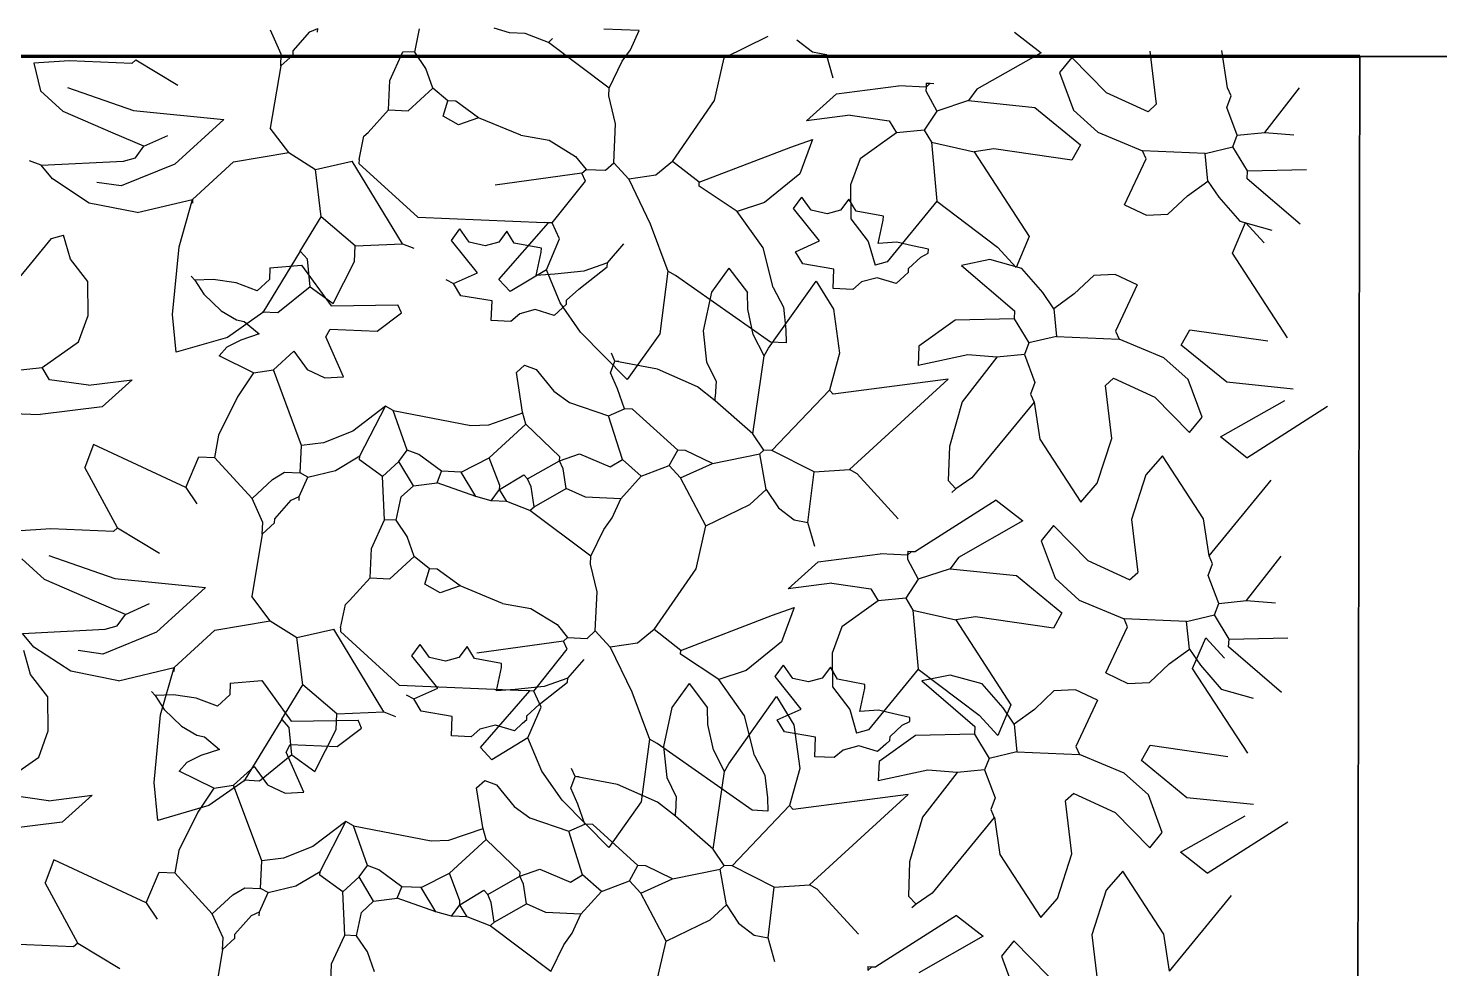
# Model space of a CAD drawing. Header units: inches. Extents: x 2013 to 15569, y -2551 to 2524.
# Drawn here: x 8152.1 to 8267, y -1730 to -1653.4 of the extents above; entities that cross this region are included whole.
import ezdxf

# ---------------------------------------------------------------- set-up
doc = ezdxf.new("R2010")
doc.units = ezdxf.units.IN
doc.header["$MEASUREMENT"] = 0
doc.layers.add('A-FLOR-FTPT', color=6, linetype='Continuous', lineweight=70)
doc.layers.add('A-WALL-FULL', color=7, linetype='Continuous', lineweight=35)
doc.layers.add('VERDE_siepe', color=96, linetype='Continuous')

msp = doc.modelspace()

# ---------------------------------------------------------------- linework, layer by layer
at = {"layer": 'A-FLOR-FTPT'}
msp.add_line((8260.441, -1655.705), (7964.951, -1655.705), dxfattribs=at)
at = {"layer": 'A-WALL-FULL'}
for p in [(8259.951, -1880.705), (8864.951, -1655.705)]:
    msp.add_line(p, (8260.441, -1655.705), dxfattribs=at)
at = {"layer": 'VERDE_siepe'}
for p, q in [((8172.65, -1655.534), (8171.778, -1653.581)), ((8173.62, -1655.256), (8174.963, -1653.719)), ((8174.963, -1653.719), (8175.615, -1653.428)), ((8175.601, -1653.747), (8175.615, -1653.428)), ((8183.51, -1655.369), (8183.912, -1653.471)), ((8191.24, -1653.79), (8189.98, -1653.416)), ((8192.514, -1653.846), (8191.24, -1653.79)), ((8194.398, -1654.567), (8192.514, -1653.846)), ((8194.398, -1654.567), (8194.731, -1654.261)), ((8201.782, -1653.611), (8198.914, -1653.486)), ((8201.075, -1655.177), (8201.782, -1653.611)), ((8208.708, -1655.828), (8212.296, -1654.07)), ((8214.615, -1654.354), (8215.892, -1655.331)), ((8232.348, -1653.73), (8234.51, -1655.42)), ((8172.608, -1656.49), (8172.65, -1655.534)), ((8172.608, -1656.49), (8173.606, -1655.575)), ((8173.606, -1655.575), (8173.62, -1655.256)), ((8181.489, -1657.67), (8182.554, -1655.327)), ((8183.51, -1655.369), (8182.554, -1655.327)), ((8184.411, -1656.684), (8183.51, -1655.369)), ((8199.344, -1658.293), (8194.398, -1654.567)), ((8200.397, -1656.105), (8201.075, -1655.177)), ((8215.892, -1655.331), (8217.019, -1655.553)), ((8217.574, -1657.492), (8217.019, -1655.553)), ((8234.51, -1655.42), (8229.273, -1658.384)), ((8243.355, -1655.292), (8243.872, -1659.606)), ((8249.677, -1658.262), (8249.22, -1655.241)), ((8155.39, -1656.058), (8152.509, -1656.251)), ((8152.509, -1656.251), (8153.048, -1658.51)), ((8160.487, -1656.28), (8155.39, -1656.058)), ((8160.819, -1655.976), (8160.487, -1656.28)), ((8160.819, -1655.976), (8164.241, -1658.04)), ((8172.608, -1656.49), (8171.749, -1661.559)), ((8184.979, -1658.305), (8184.411, -1656.684)), ((8199.344, -1658.293), (8200.397, -1656.105)), ((8207.918, -1659.306), (8208.708, -1655.828)), ((8237.015, -1655.795), (8236.004, -1657.028)), ((8239.836, -1658.671), (8237.015, -1655.795)), ((8181.39, -1660.064), (8181.489, -1657.67)), ((8225.145, -1657.885), (8225.131, -1658.204)), ((8225.463, -1657.899), (8225.131, -1658.204)), ((8225.145, -1657.885), (8225.463, -1657.899)), ((8225.463, -1657.899), (8225.782, -1657.912)), ((8236.004, -1657.028), (8237.136, -1660.089)), ((8154.89, -1660.185), (8153.048, -1658.51)), ((8155.241, -1658.24), (8160.614, -1660.107)), ((8182.984, -1660.134), (8184.979, -1658.305)), ((8186.211, -1659.317), (8184.979, -1658.305)), ((8199.316, -1658.931), (8199.344, -1658.293)), ((8199.855, -1661.188), (8199.316, -1658.931)), ((8215.412, -1660.947), (8217.853, -1658.75)), ((8217.853, -1658.75), (8222.901, -1658.107)), ((8225.131, -1658.204), (8222.901, -1658.107)), ((8225.131, -1658.204), (8225.117, -1658.522)), ((8225.117, -1658.522), (8226.003, -1660.157)), ((8229.273, -1658.384), (8228.594, -1659.313)), ((8243.207, -1660.215), (8239.836, -1658.671)), ((8249.607, -1659.856), (8249.967, -1658.914)), ((8249.967, -1658.914), (8249.677, -1658.262)), ((8252.71, -1661.906), (8255.538, -1658.28)), ((8158.963, -1661.959), (8154.89, -1660.185)), ((8160.614, -1660.107), (8167.985, -1660.836)), ((8179.714, -1661.906), (8181.39, -1660.064)), ((8181.39, -1660.064), (8182.984, -1660.134)), ((8185.837, -1660.577), (8186.211, -1659.317)), ((8186.849, -1659.345), (8186.211, -1659.317)), ((8188.705, -1660.702), (8186.849, -1659.345)), ((8204.509, -1664.264), (8207.918, -1659.306)), ((8226.003, -1660.157), (8224.978, -1661.708)), ((8228.594, -1659.313), (8226.003, -1660.157)), ((8228.594, -1659.313), (8233.996, -1659.867)), ((8233.996, -1659.867), (8237.694, -1662.901)), ((8237.136, -1660.089), (8239.111, -1661.864)), ((8243.207, -1660.214), (8243.872, -1659.606)), ((8250.466, -1662.127), (8249.607, -1659.856)), ((8167.985, -1660.836), (8163.996, -1664.472)), ((8187.083, -1661.27), (8185.837, -1660.577)), ((8188.705, -1660.702), (8187.083, -1661.27)), ((8192.153, -1662.13), (8188.705, -1660.702)), ((8199.716, -1664.375), (8199.855, -1661.188)), ((8218.967, -1660.488), (8215.412, -1660.947)), ((8218.967, -1660.488), (8222.139, -1660.946)), ((8222.139, -1660.946), (8222.734, -1661.93)), ((8161.47, -1663.026), (8158.963, -1661.959)), ((8161.47, -1663.026), (8163.423, -1662.154)), ((8173.259, -1663.54), (8171.749, -1661.559)), ((8178.98, -1664.109), (8179.381, -1662.211)), ((8179.381, -1662.211), (8179.714, -1661.906)), ((8192.153, -1662.13), (8194.47, -1662.536)), ((8194.47, -1662.536), (8196.611, -1663.858)), ((8214.137, -1663.088), (8215.894, -1662.473)), ((8215.894, -1662.473), (8214.872, -1665.269)), ((8222.734, -1661.93), (8219.77, -1664.035)), ((8224.978, -1661.708), (8222.734, -1661.93)), ((8224.978, -1661.708), (8225.574, -1662.692)), ((8239.111, -1661.864), (8242.75, -1663.387)), ((8250.105, -1663.069), (8250.466, -1662.127)), ((8250.466, -1662.127), (8252.71, -1661.906)), ((8252.71, -1661.906), (8255.078, -1662.099)), ((8160.791, -1663.954), (8161.47, -1663.026)), ((8168.756, -1664.302), (8173.259, -1663.54)), ((8173.259, -1663.54), (8175.433, -1664.912)), ((8206.671, -1665.955), (8214.137, -1663.088)), ((8225.574, -1662.692), (8229.05, -1663.482)), ((8225.574, -1662.692), (8226.002, -1667.498)), ((8230.658, -1663.233), (8229.05, -1663.482)), ((8229.05, -1663.482), (8233.538, -1670.381)), ((8237.002, -1664.147), (8230.658, -1663.233)), ((8237.694, -1662.901), (8237.002, -1664.147)), ((8243.04, -1664.038), (8242.75, -1663.387)), ((8247.847, -1663.61), (8242.75, -1663.387)), ((8247.847, -1663.61), (8250.105, -1663.069)), ((8248.068, -1665.853), (8247.847, -1663.61)), ((8251.297, -1665.036), (8250.105, -1663.069)), ((8153.103, -1664.577), (8152.161, -1664.217)), ((8153.103, -1664.577), (8159.822, -1664.231)), ((8154.022, -1665.687), (8153.103, -1664.577)), ((8163.996, -1664.472), (8159.632, -1666.255)), ((8159.822, -1664.231), (8160.791, -1663.954)), ((8165.432, -1667.348), (8168.756, -1664.302)), ((8175.433, -1664.912), (8178.432, -1664.233)), ((8182.511, -1670.966), (8178.432, -1664.233)), ((8178.98, -1664.109), (8178.966, -1664.428)), ((8178.966, -1664.428), (8183.756, -1668.786)), ((8196.611, -1663.858), (8197.459, -1664.914)), ((8199.052, -1664.984), (8199.716, -1664.375)), ((8200.936, -1665.705), (8199.716, -1664.375)), ((8204.509, -1664.264), (8203.141, -1665.371)), ((8206.671, -1665.955), (8204.509, -1664.264)), ((8219.77, -1664.035), (8218.995, -1666.171)), ((8241.28, -1667.792), (8243.04, -1664.038)), ((8157.014, -1667.66), (8154.022, -1665.687)), ((8159.632, -1666.255), (8157.632, -1665.963)), ((8175.904, -1668.763), (8175.433, -1664.912)), ((8197.126, -1665.22), (8190.061, -1666.188)), ((8194.715, -1669.264), (8197.417, -1665.87)), ((8197.126, -1665.22), (8197.459, -1664.914)), ((8197.417, -1665.87), (8197.126, -1665.22)), ((8197.459, -1664.914), (8199.052, -1664.984)), ((8203.141, -1665.371), (8200.936, -1665.705)), ((8200.936, -1665.705), (8202.675, -1669.344)), ((8206.657, -1666.273), (8206.671, -1665.955)), ((8214.872, -1665.269), (8211.986, -1667.6)), ((8246.42, -1667.058), (8248.068, -1665.853)), ((8248.068, -1665.853), (8248.969, -1667.169)), ((8251.269, -1665.674), (8251.297, -1665.036)), ((8255.576, -1669.372), (8251.269, -1665.674)), ((8251.297, -1665.036), (8256.09, -1664.927)), ((8209.759, -1668.324), (8206.657, -1666.273)), ((8218.995, -1666.171), (8219.021, -1668.936)), ((8244.828, -1668.563), (8246.42, -1667.058)), ((8160.915, -1668.429), (8157.014, -1667.66)), ((8160.915, -1668.429), (8165.432, -1667.348)), ((8164.335, -1671.204), (8165.432, -1667.348)), ((8165.432, -1667.348), (8165.418, -1667.668)), ((8211.986, -1667.6), (8209.759, -1668.324)), ((8214.345, -1668.089), (8215.023, -1667.161)), ((8216.464, -1670.736), (8214.345, -1668.089)), ((8215.785, -1668.237), (8215.023, -1667.161)), ((8217.081, -1668.522), (8215.785, -1668.237)), ((8218.184, -1668.228), (8217.081, -1668.522)), ((8218.847, -1667.328), (8218.184, -1668.228)), ((8219.442, -1668.311), (8218.847, -1667.328)), ((8226.002, -1667.498), (8221.957, -1672.43)), ((8226.002, -1667.498), (8230.948, -1671.226)), ((8241.28, -1667.792), (8243.066, -1668.64)), ((8248.969, -1667.169), (8250.667, -1669.125)), ((8174.186, -1671.561), (8175.904, -1668.763)), ((8178.674, -1671.119), (8175.904, -1668.763)), ((8183.756, -1668.786), (8194.078, -1669.236)), ((8190.365, -1673.863), (8194.397, -1669.25)), ((8194.397, -1669.25), (8194.078, -1669.236)), ((8194.715, -1669.264), (8194.397, -1669.25)), ((8195.297, -1670.566), (8194.715, -1669.264)), ((8202.675, -1669.344), (8204.12, -1673.186)), ((8211.864, -1671.288), (8209.759, -1668.324)), ((8219.021, -1668.936), (8220.434, -1670.767)), ((8221.658, -1668.727), (8219.442, -1668.311)), ((8221.243, -1670.944), (8221.645, -1669.046)), ((8221.645, -1669.046), (8221.658, -1668.727)), ((8243.066, -1668.64), (8244.828, -1668.563)), ((8250.069, -1671.726), (8251.136, -1669.219)), ((8250.667, -1669.125), (8253.274, -1669.852)), ((8252.659, -1670.882), (8251.136, -1669.219)), ((8149.915, -1675.476), (8153.96, -1670.544)), ((8153.96, -1670.544), (8154.93, -1670.267)), ((8155.483, -1672.207), (8154.93, -1670.267)), ((8186.514, -1670.687), (8187.192, -1669.759)), ((8187.953, -1670.835), (8187.192, -1669.759)), ((8191.015, -1669.925), (8190.353, -1670.825)), ((8191.611, -1670.909), (8191.015, -1669.925)), ((8194.23, -1673.073), (8195.297, -1670.566)), ((8233.538, -1670.381), (8232.471, -1672.888)), ((8163.802, -1676.709), (8164.335, -1671.204)), ((8174.186, -1671.561), (8171.137, -1676.568)), ((8174.795, -1672.226), (8174.186, -1671.561)), ((8178.619, -1672.393), (8178.674, -1671.119)), ((8178.674, -1671.119), (8182.511, -1670.966)), ((8182.511, -1670.966), (8183.453, -1671.327)), ((8188.632, -1673.333), (8186.514, -1670.687)), ((8189.249, -1671.12), (8187.953, -1670.835)), ((8190.353, -1670.825), (8189.249, -1671.12)), ((8193.827, -1671.325), (8191.611, -1670.909)), ((8193.411, -1673.542), (8193.813, -1671.644)), ((8193.813, -1671.644), (8193.827, -1671.325)), ((8199.202, -1672.517), (8200.545, -1670.98)), ((8212.681, -1674.517), (8211.864, -1671.288)), ((8214.51, -1671.608), (8216.464, -1670.736)), ((8215.106, -1672.592), (8214.51, -1671.608)), ((8220.434, -1670.767), (8220.987, -1672.707)), ((8222.761, -1670.827), (8221.243, -1670.944)), ((8224.026, -1671.131), (8222.761, -1670.827)), ((8225.321, -1671.414), (8224.026, -1671.131)), ((8224.706, -1672.053), (8225.308, -1671.734)), ((8225.308, -1671.734), (8225.321, -1671.414)), ((8230.948, -1671.226), (8232.471, -1672.888)), ((8254.557, -1678.625), (8250.069, -1671.726)), ((8156.895, -1674.038), (8155.483, -1672.207)), ((8171.732, -1672.915), (8174.295, -1672.708)), ((8174.295, -1672.708), (8176.705, -1676.005)), ((8175.016, -1674.47), (8174.795, -1672.226)), ((8176.872, -1675.828), (8178.619, -1672.393)), ((8196.875, -1674.65), (8199.188, -1672.836)), ((8199.202, -1672.517), (8197.284, -1673.184)), ((8199.188, -1672.836), (8199.202, -1672.517)), ((8217.641, -1673.021), (8215.106, -1672.592)), ((8221.957, -1672.43), (8220.987, -1672.707)), ((8223.709, -1672.967), (8224.706, -1672.053)), ((8230.333, -1672.255), (8228.031, -1672.735)), ((8228.031, -1672.735), (8232.338, -1676.433)), ((8232.94, -1672.983), (8230.333, -1672.255)), ((8156.921, -1676.803), (8156.895, -1674.038)), ((8165.623, -1673.925), (8165.319, -1673.593)), ((8167.105, -1673.868), (8165.623, -1673.925)), ((8165.623, -1673.925), (8166.349, -1675.064)), ((8168.97, -1674.134), (8167.105, -1673.868)), ((8171.69, -1673.871), (8170.693, -1674.785)), ((8171.732, -1672.915), (8171.69, -1673.871)), ((8186.055, -1673.859), (8186.679, -1674.206)), ((8186.679, -1674.206), (8188.632, -1673.333)), ((8191.279, -1674.86), (8190.365, -1673.863)), ((8194.23, -1673.073), (8191.279, -1674.86)), ((8194.929, -1673.424), (8193.411, -1673.542)), ((8195.358, -1675.781), (8194.23, -1673.073)), ((8197.284, -1673.184), (8194.929, -1673.424)), ((8204.12, -1673.186), (8203.458, -1678.285)), ((8204.744, -1673.532), (8204.12, -1673.186)), ((8212.486, -1678.976), (8204.744, -1673.532)), ((8209.079, -1672.947), (8207.68, -1674.894)), ((8209.079, -1672.947), (8210.588, -1674.928)), ((8212.306, -1679.472), (8216.19, -1674.006)), ((8216.19, -1674.006), (8217.598, -1676.298)), ((8217.571, -1674.614), (8217.641, -1673.021)), ((8221.162, -1673.727), (8219.893, -1674.072)), ((8222.697, -1674.199), (8221.162, -1673.727)), ((8223.362, -1673.589), (8222.697, -1674.199)), ((8223.362, -1673.589), (8223.695, -1673.285)), ((8223.695, -1673.285), (8223.709, -1672.967)), ((8234.639, -1674.938), (8232.94, -1672.983)), ((8238.779, -1673.544), (8237.187, -1675.049)), ((8240.541, -1673.468), (8238.779, -1673.544)), ((8242.327, -1674.316), (8240.541, -1673.468)), ((8166.349, -1675.064), (8167.756, -1676.415)), ((8170.693, -1674.785), (8168.97, -1674.134)), ((8175.016, -1674.47), (8172.37, -1676.59)), ((8175.016, -1674.47), (8176.872, -1675.828)), ((8187.275, -1675.189), (8186.679, -1674.206)), ((8189.809, -1675.619), (8187.275, -1675.189)), ((8195.877, -1675.564), (8196.875, -1674.65)), ((8207.68, -1674.894), (8206.996, -1678.063)), ((8210.619, -1676.279), (8210.588, -1674.928)), ((8212.681, -1674.517), (8213.52, -1676.113)), ((8219.165, -1674.684), (8217.571, -1674.614)), ((8219.893, -1674.072), (8219.165, -1674.684)), ((8235.539, -1676.254), (8234.639, -1674.938)), ((8237.187, -1675.049), (8235.539, -1676.254)), ((8242.327, -1674.316), (8240.567, -1678.069)), ((8176.705, -1676.005), (8182.135, -1675.923)), ((8182.426, -1676.573), (8182.135, -1675.923)), ((8189.74, -1677.212), (8189.809, -1675.619)), ((8193.33, -1676.325), (8192.061, -1676.67)), ((8194.866, -1676.797), (8193.33, -1676.325)), ((8195.53, -1676.187), (8194.866, -1676.797)), ((8197.013, -1678.157), (8195.358, -1675.781)), ((8195.53, -1676.187), (8195.863, -1675.883)), ((8195.863, -1675.883), (8195.877, -1675.564)), ((8211.073, -1678.355), (8210.619, -1676.279)), ((8213.52, -1676.113), (8213.732, -1677.965)), ((8217.598, -1676.298), (8218.097, -1679.861)), ((8235.539, -1676.254), (8235.76, -1678.498)), ((8156.147, -1678.939), (8156.921, -1676.803)), ((8164.107, -1679.794), (8163.802, -1676.709)), ((8167.756, -1676.415), (8169.014, -1677.146)), ((8171.137, -1676.568), (8168.264, -1678.593)), ((8169.014, -1677.146), (8169.626, -1677.293)), ((8169.626, -1677.293), (8170.859, -1678.304)), ((8172.37, -1676.59), (8171.096, -1676.534)), ((8180.445, -1678.083), (8182.426, -1676.573)), ((8191.333, -1677.281), (8189.74, -1677.212)), ((8192.061, -1676.67), (8191.333, -1677.281)), ((8227.518, -1677.181), (8224.553, -1679.287)), ((8232.31, -1677.071), (8227.518, -1677.181)), ((8232.338, -1676.433), (8232.31, -1677.071)), ((8232.31, -1677.071), (8233.502, -1679.038)), ((8168.264, -1678.593), (8164.107, -1679.794)), ((8170.859, -1678.304), (8169.352, -1678.819)), ((8176.275, -1678.54), (8176.622, -1677.917)), ((8177.729, -1681.795), (8176.275, -1678.54)), ((8176.622, -1677.917), (8180.445, -1678.083)), ((8200.803, -1682.008), (8197.013, -1678.157)), ((8203.458, -1678.285), (8200.803, -1682.008)), ((8206.996, -1678.063), (8207.268, -1680.589)), ((8211.959, -1680.096), (8211.073, -1678.355)), ((8213.732, -1677.965), (8213.761, -1679.032)), ((8235.76, -1678.498), (8233.502, -1679.038)), ((8235.76, -1678.498), (8240.857, -1678.72)), ((8240.567, -1678.069), (8240.857, -1678.72)), ((8245.913, -1679.206), (8246.605, -1677.96)), ((8246.605, -1677.96), (8252.95, -1678.874)), ((8153.182, -1681.044), (8156.147, -1678.939)), ((8168.213, -1679.384), (8167.589, -1680.077)), ((8169.352, -1678.819), (8168.213, -1679.384)), ((8172.008, -1681.227), (8173.671, -1679.703)), ((8173.671, -1679.703), (8174.759, -1681.205)), ((8211.959, -1680.096), (8212.306, -1679.472)), ((8213.761, -1679.032), (8212.486, -1678.976)), ((8224.553, -1679.287), (8224.483, -1680.879)), ((8233.502, -1679.038), (8233.141, -1679.98)), ((8244.497, -1680.243), (8240.857, -1678.72)), ((8249.611, -1682.24), (8245.913, -1679.206)), ((8170.401, -1681.476), (8167.589, -1680.077)), ((8191.79, -1681.451), (8192.454, -1680.841)), ((8192.454, -1680.841), (8193.396, -1681.202)), ((8199.45, -1681.466), (8199.81, -1680.524)), ((8199.81, -1680.524), (8199.52, -1679.873)), ((8200.129, -1680.538), (8199.81, -1680.524)), ((8203.262, -1681.157), (8199.81, -1680.524)), ((8207.268, -1680.589), (8208.039, -1682.159)), ((8211.044, -1686.44), (8211.959, -1680.096)), ((8218.097, -1679.861), (8217.264, -1682.88)), ((8228.529, -1680.008), (8224.483, -1680.879)), ((8230.897, -1680.201), (8228.07, -1683.827)), ((8230.897, -1680.201), (8228.529, -1680.008)), ((8233.141, -1679.98), (8230.897, -1680.201)), ((8233.141, -1679.98), (8234, -1682.251)), ((8246.471, -1682.019), (8244.497, -1680.243)), ((8150.939, -1681.266), (8153.182, -1681.044)), ((8153.778, -1682.028), (8153.182, -1681.044)), ((8156.95, -1682.486), (8153.778, -1682.028)), ((8156.95, -1682.486), (8160.505, -1682.027)), ((8160.505, -1682.027), (8158.064, -1684.224)), ((8170.401, -1681.476), (8169.093, -1683.415)), ((8170.401, -1681.476), (8172.008, -1681.227)), ((8174.294, -1687.391), (8172.008, -1681.227)), ((8174.759, -1681.205), (8176.196, -1681.882)), ((8176.196, -1681.882), (8177.729, -1681.795)), ((8192.288, -1684.664), (8191.79, -1681.451)), ((8193.396, -1681.202), (8194.841, -1682.961)), ((8200.031, -1682.768), (8199.45, -1681.466)), ((8206.525, -1682.613), (8203.262, -1681.157)), ((8226.925, -1681.98), (8217.569, -1683.214)), ((8218.898, -1689.336), (8226.925, -1681.98)), ((8240.4, -1681.893), (8239.735, -1682.501)), ((8240.4, -1681.892), (8243.771, -1683.437)), ((8247.603, -1685.08), (8246.471, -1682.019)), ((8194.841, -1682.961), (8196.11, -1683.873)), ((8200.6, -1684.389), (8200.031, -1682.768)), ((8207.969, -1683.753), (8206.525, -1682.613)), ((8208.039, -1682.159), (8207.983, -1683.433)), ((8212.582, -1687.784), (8217.264, -1682.88)), ((8217.569, -1683.214), (8217.264, -1682.88)), ((8234, -1682.251), (8233.64, -1683.193)), ((8233.64, -1683.193), (8233.93, -1683.845)), ((8240.252, -1686.815), (8239.735, -1682.501)), ((8255.013, -1682.795), (8249.611, -1682.24)), ((8158.064, -1684.224), (8153.016, -1684.867)), ((8169.093, -1683.415), (8167.549, -1686.542)), ((8181.137, -1684.178), (8178.469, -1686.219)), ((8179.045, -1688.237), (8181.137, -1684.178)), ((8181.76, -1684.525), (8181.137, -1684.178)), ((8196.11, -1683.873), (8199.298, -1684.97)), ((8207.969, -1683.753), (8207.983, -1683.433)), ((8211.044, -1686.44), (8207.969, -1683.753)), ((8228.07, -1683.827), (8227.031, -1687.467)), ((8233.93, -1683.845), (8228.873, -1690.009)), ((8233.931, -1683.845), (8234.387, -1686.867)), ((8243.771, -1683.437), (8246.592, -1686.312)), ((8249.097, -1686.687), (8254.335, -1683.723)), ((8251.259, -1688.377), (8257.825, -1684.195)), ((8150.786, -1684.77), (8153.016, -1684.867)), ((8181.76, -1684.525), (8188.091, -1685.759)), ((8182.896, -1687.766), (8181.76, -1684.525)), ((8189.541, -1685.7), (8192.309, -1684.735)), ((8192.565, -1685.634), (8192.288, -1684.664)), ((8199.298, -1684.97), (8200.6, -1684.389)), ((8200.419, -1688.53), (8199.298, -1684.97)), ((8201.237, -1684.417), (8200.6, -1684.389)), ((8204.921, -1687.769), (8201.237, -1684.417)), ((8246.592, -1686.312), (8247.603, -1685.08)), ((8167.549, -1686.542), (8167.228, -1688.36)), ((8178.469, -1686.219), (8176.083, -1687.159)), ((8188.091, -1685.759), (8189.541, -1685.7)), ((8189.573, -1688.376), (8192.565, -1685.634)), ((8195.322, -1688.308), (8192.565, -1685.634)), ((8211.944, -1687.756), (8211.044, -1686.44)), ((8157.379, -1687.293), (8156.658, -1689.177)), ((8164.887, -1690.812), (8157.379, -1687.293)), ((8174.196, -1689.621), (8174.294, -1687.391)), ((8176.083, -1687.159), (8174.294, -1687.391)), ((8182.217, -1688.695), (8182.896, -1687.766)), ((8183.838, -1688.126), (8182.896, -1687.766)), ((8204.228, -1689.015), (8204.921, -1687.769)), ((8205.558, -1687.797), (8204.921, -1687.769)), ((8207.747, -1688.85), (8205.558, -1687.797)), ((8211.612, -1688.061), (8211.944, -1687.756)), ((8212.582, -1687.784), (8211.944, -1687.756)), ((8216.016, -1689.529), (8212.582, -1687.784)), ((8227.031, -1687.467), (8226.948, -1690.244)), ((8234.387, -1686.867), (8237.725, -1691.991)), ((8239.069, -1690.453), (8240.252, -1686.815)), ((8251.259, -1688.377), (8249.097, -1686.687)), ((8164.887, -1690.812), (8165.954, -1688.304)), ((8165.954, -1688.304), (8167.228, -1688.36)), ((8170.276, -1691.686), (8167.228, -1688.36)), ((8177.078, -1689.428), (8179.045, -1688.237)), ((8179.031, -1688.556), (8179.045, -1688.237)), ((8180.887, -1689.913), (8179.031, -1688.556)), ((8180.887, -1689.913), (8182.217, -1688.695)), ((8183.407, -1690.662), (8182.217, -1688.695)), ((8185.694, -1689.485), (8183.838, -1688.126)), ((8187.286, -1689.554), (8189.573, -1688.376)), ((8190.431, -1690.649), (8189.573, -1688.376)), ((8192.689, -1690.109), (8195.308, -1688.627)), ((8195.308, -1688.627), (8196.928, -1688.059)), ((8195.308, -1688.627), (8195.322, -1688.308)), ((8195.598, -1689.278), (8195.308, -1688.627)), ((8196.928, -1688.059), (8199.435, -1689.126)), ((8199.435, -1689.126), (8200.419, -1688.53)), ((8201.957, -1689.874), (8200.419, -1688.53)), ((8205.143, -1690.013), (8207.747, -1688.85)), ((8207.747, -1688.85), (8211.612, -1688.061)), ((8212.124, -1690.956), (8211.612, -1688.061)), ((8244.38, -1688.222), (8243.036, -1689.759)), ((8247.719, -1693.346), (8244.38, -1688.222)), ((8159.317, -1694.081), (8156.658, -1689.177)), ((8171.938, -1690.162), (8172.921, -1689.566)), ((8172.921, -1689.566), (8174.196, -1689.621)), ((8174.113, -1691.533), (8174.819, -1689.968)), ((8174.819, -1689.968), (8174.196, -1689.621)), ((8174.819, -1689.968), (8177.078, -1689.428)), ((8181.053, -1693.432), (8180.887, -1689.913)), ((8185.333, -1690.427), (8185.694, -1689.485)), ((8187.286, -1689.554), (8185.694, -1689.485)), ((8188.478, -1691.522), (8187.286, -1689.554)), ((8190.417, -1690.967), (8192.385, -1689.777)), ((8192.385, -1689.777), (8192.689, -1690.109)), ((8192.98, -1690.76), (8192.689, -1690.109)), ((8195.847, -1690.885), (8195.598, -1689.278)), ((8200.28, -1691.716), (8201.957, -1689.874)), ((8201.957, -1689.874), (8204.228, -1689.015)), ((8205.143, -1690.013), (8204.228, -1689.015)), ((8207.206, -1693.933), (8205.143, -1690.013)), ((8215.518, -1693.658), (8216.016, -1689.529)), ((8216.016, -1689.529), (8218.898, -1689.336)), ((8219.521, -1689.682), (8218.898, -1689.336)), ((8222.874, -1693.34), (8219.521, -1689.682)), ((8228.873, -1690.009), (8227.558, -1690.909)), ((8243.036, -1689.759), (8241.853, -1693.397)), ((8164.887, -1690.812), (8165.787, -1692.128)), ((8170.276, -1691.686), (8171.938, -1690.162)), ((8182.41, -1691.576), (8183.407, -1690.662)), ((8183.407, -1690.662), (8185.333, -1690.427)), ((8188.478, -1691.522), (8185.333, -1690.427)), ((8189.738, -1691.895), (8190.417, -1690.967)), ((8190.417, -1690.967), (8190.431, -1690.649)), ((8191.012, -1691.951), (8190.417, -1690.967)), ((8193.229, -1692.366), (8192.98, -1690.76)), ((8193.229, -1692.366), (8195.847, -1690.885)), ((8197.413, -1691.591), (8195.847, -1690.885)), ((8210.794, -1692.175), (8212.124, -1690.956)), ((8212.124, -1690.956), (8213.113, -1692.459)), ((8226.948, -1690.244), (8227.558, -1690.909)), ((8227.558, -1690.909), (8227.226, -1691.214)), ((8237.726, -1691.99), (8239.069, -1690.453)), ((8248.175, -1696.367), (8253.232, -1690.203)), ((8171.148, -1693.639), (8170.276, -1691.686)), ((8172.118, -1693.361), (8173.462, -1691.824)), ((8173.462, -1691.824), (8174.113, -1691.533)), ((8174.099, -1691.852), (8174.113, -1691.533)), ((8182.008, -1693.474), (8182.41, -1691.576)), ((8189.738, -1691.895), (8188.478, -1691.522)), ((8191.012, -1691.951), (8189.738, -1691.895)), ((8192.896, -1692.672), (8191.012, -1691.951)), ((8192.896, -1692.672), (8193.229, -1692.366)), ((8200.28, -1691.716), (8197.413, -1691.591)), ((8199.573, -1693.282), (8200.28, -1691.716)), ((8207.206, -1693.933), (8210.794, -1692.175)), ((8230.847, -1691.835), (8224.281, -1696.017)), ((8230.847, -1691.835), (8233.008, -1693.525)), ((8172.104, -1693.681), (8172.118, -1693.361)), ((8179.987, -1695.776), (8181.053, -1693.432)), ((8182.008, -1693.474), (8181.053, -1693.432)), ((8182.909, -1694.789), (8182.008, -1693.474)), ((8197.842, -1696.398), (8192.896, -1692.672)), ((8198.895, -1694.21), (8199.573, -1693.282)), ((8213.113, -1692.459), (8214.39, -1693.436)), ((8214.39, -1693.436), (8215.518, -1693.658)), ((8233.008, -1693.525), (8227.771, -1696.49)), ((8241.853, -1693.397), (8242.371, -1697.711)), ((8248.175, -1696.367), (8247.719, -1693.346)), ((8153.888, -1694.163), (8151.007, -1694.356)), ((8158.985, -1694.385), (8153.888, -1694.163)), ((8159.317, -1694.081), (8158.985, -1694.385)), ((8159.317, -1694.081), (8162.739, -1696.145)), ((8171.107, -1694.595), (8170.247, -1699.664)), ((8171.107, -1694.595), (8171.148, -1693.639)), ((8171.107, -1694.595), (8172.104, -1693.681)), ((8197.842, -1696.398), (8198.895, -1694.21)), ((8206.416, -1697.411), (8207.206, -1693.933)), ((8216.072, -1695.598), (8215.518, -1693.658)), ((8235.513, -1693.9), (8234.502, -1695.133)), ((8238.334, -1696.776), (8235.513, -1693.9)), ((8179.888, -1698.169), (8179.987, -1695.776)), ((8183.477, -1696.411), (8182.909, -1694.789)), ((8234.502, -1695.133), (8235.634, -1698.194)), ((8153.388, -1698.29), (8151.546, -1696.615)), ((8153.739, -1696.345), (8159.112, -1698.212)), ((8181.482, -1698.239), (8183.477, -1696.411)), ((8184.709, -1697.422), (8183.477, -1696.411)), ((8197.814, -1697.036), (8197.842, -1696.398)), ((8213.91, -1699.052), (8216.351, -1696.855)), ((8216.351, -1696.855), (8221.399, -1696.212)), ((8223.629, -1696.309), (8221.399, -1696.212)), ((8223.629, -1696.309), (8223.615, -1696.627)), ((8223.615, -1696.627), (8224.502, -1698.262)), ((8223.643, -1695.99), (8223.629, -1696.309)), ((8223.961, -1696.004), (8223.629, -1696.309)), ((8223.643, -1695.99), (8223.961, -1696.004)), ((8223.961, -1696.004), (8224.281, -1696.017)), ((8227.771, -1696.49), (8227.092, -1697.418)), ((8241.705, -1698.32), (8238.334, -1696.776)), ((8248.105, -1697.961), (8248.465, -1697.019)), ((8248.465, -1697.019), (8248.175, -1696.367)), ((8251.208, -1700.011), (8254.036, -1696.385)), ((8178.212, -1700.012), (8179.888, -1698.169)), ((8179.888, -1698.169), (8181.482, -1698.239)), ((8184.335, -1698.682), (8184.709, -1697.422)), ((8185.347, -1697.45), (8184.709, -1697.422)), ((8187.203, -1698.807), (8185.347, -1697.45)), ((8198.353, -1699.293), (8197.814, -1697.036)), ((8203.007, -1702.369), (8206.416, -1697.411)), ((8227.092, -1697.418), (8224.502, -1698.262)), ((8227.092, -1697.418), (8232.494, -1697.972)), ((8232.494, -1697.972), (8236.192, -1701.006)), ((8241.705, -1698.32), (8242.371, -1697.711)), ((8248.964, -1700.232), (8248.105, -1697.961)), ((8157.461, -1700.064), (8153.388, -1698.29)), ((8159.112, -1698.212), (8166.483, -1698.941)), ((8166.483, -1698.941), (8162.494, -1702.577)), ((8185.582, -1699.375), (8184.335, -1698.682)), ((8187.203, -1698.807), (8185.582, -1699.375)), ((8190.651, -1700.235), (8187.203, -1698.807)), ((8198.214, -1702.48), (8198.353, -1699.293)), ((8217.465, -1698.593), (8213.91, -1699.052)), ((8217.465, -1698.593), (8220.637, -1699.051)), ((8220.637, -1699.051), (8221.232, -1700.035)), ((8224.502, -1698.262), (8223.476, -1699.813)), ((8235.634, -1698.194), (8237.609, -1699.969)), ((8159.968, -1701.131), (8157.461, -1700.064)), ((8159.968, -1701.131), (8161.921, -1700.259)), ((8171.757, -1701.645), (8170.247, -1699.664)), ((8177.478, -1702.214), (8177.879, -1700.316)), ((8177.879, -1700.316), (8178.212, -1700.012)), ((8190.651, -1700.235), (8192.968, -1700.641)), ((8221.232, -1700.035), (8218.268, -1702.14)), ((8223.476, -1699.813), (8221.232, -1700.035)), ((8223.476, -1699.813), (8224.072, -1700.797)), ((8237.609, -1699.969), (8241.248, -1701.492)), ((8248.603, -1701.174), (8248.964, -1700.232)), ((8248.964, -1700.232), (8251.208, -1700.011)), ((8251.208, -1700.011), (8253.576, -1700.204)), ((8159.289, -1702.059), (8159.968, -1701.131)), ((8192.968, -1700.641), (8195.109, -1701.963)), ((8205.169, -1704.06), (8212.635, -1701.193)), ((8212.635, -1701.193), (8214.392, -1700.578)), ((8214.392, -1700.578), (8213.37, -1703.374)), ((8224.072, -1700.797), (8227.548, -1701.587)), ((8224.072, -1700.797), (8224.5, -1705.603)), ((8229.156, -1701.338), (8227.548, -1701.587)), ((8227.548, -1701.587), (8232.036, -1708.486)), ((8235.5, -1702.252), (8229.156, -1701.338)), ((8236.192, -1701.006), (8235.5, -1702.252)), ((8241.539, -1702.143), (8241.248, -1701.492)), ((8246.345, -1701.715), (8241.248, -1701.492)), ((8246.345, -1701.715), (8248.603, -1701.174)), ((8249.795, -1703.142), (8248.603, -1701.174)), ((8151.601, -1702.682), (8158.32, -1702.336)), ((8152.52, -1703.792), (8151.601, -1702.682)), ((8162.494, -1702.577), (8158.13, -1704.36)), ((8158.32, -1702.336), (8159.289, -1702.059)), ((8163.93, -1705.454), (8167.254, -1702.407)), ((8167.254, -1702.407), (8171.757, -1701.645)), ((8171.757, -1701.645), (8173.931, -1703.017)), ((8173.931, -1703.017), (8176.93, -1702.338)), ((8181.009, -1709.071), (8176.93, -1702.338)), ((8177.478, -1702.214), (8177.464, -1702.533)), ((8177.464, -1702.533), (8182.254, -1706.891)), ((8195.109, -1701.963), (8195.957, -1703.019)), ((8197.55, -1703.089), (8198.214, -1702.48)), ((8199.434, -1703.81), (8198.214, -1702.48)), ((8203.007, -1702.369), (8201.639, -1703.476)), ((8205.169, -1704.06), (8203.007, -1702.369)), ((8218.268, -1702.14), (8217.494, -1704.276)), ((8239.778, -1705.897), (8241.539, -1702.143)), ((8246.566, -1703.958), (8246.345, -1701.715)), ((8155.512, -1705.765), (8152.52, -1703.792)), ((8174.402, -1706.868), (8173.931, -1703.017)), ((8183.277, -1704.5), (8183.955, -1703.572)), ((8184.716, -1704.648), (8183.955, -1703.572)), ((8187.778, -1703.738), (8187.116, -1704.638)), ((8188.374, -1704.722), (8187.778, -1703.738)), ((8195.624, -1703.325), (8188.559, -1704.293)), ((8195.624, -1703.325), (8195.957, -1703.019)), ((8195.915, -1703.975), (8195.624, -1703.325)), ((8195.957, -1703.019), (8197.55, -1703.089)), ((8201.639, -1703.476), (8199.434, -1703.81)), ((8199.434, -1703.81), (8201.173, -1707.449)), ((8213.37, -1703.374), (8210.484, -1705.705)), ((8246.833, -1705.539), (8247.9, -1703.032)), ((8249.422, -1704.694), (8247.9, -1703.032)), ((8249.767, -1703.779), (8249.795, -1703.142)), ((8254.074, -1707.478), (8249.767, -1703.779)), ((8249.795, -1703.142), (8254.588, -1703.032)), ((8152.246, -1706.02), (8151.693, -1704.08)), ((8158.13, -1704.36), (8156.13, -1704.068)), ((8185.395, -1707.146), (8183.277, -1704.5)), ((8186.012, -1704.933), (8184.716, -1704.648)), ((8187.116, -1704.638), (8186.012, -1704.933)), ((8190.59, -1705.137), (8188.374, -1704.722)), ((8193.213, -1707.369), (8195.915, -1703.975)), ((8195.965, -1706.329), (8197.308, -1704.793)), ((8205.155, -1704.378), (8205.169, -1704.06)), ((8208.257, -1706.429), (8205.155, -1704.378)), ((8217.494, -1704.276), (8217.52, -1707.041)), ((8244.918, -1705.163), (8246.566, -1703.958)), ((8246.566, -1703.958), (8247.467, -1705.274)), ((8153.658, -1707.85), (8152.246, -1706.02)), ((8159.413, -1706.534), (8155.512, -1705.765)), ((8159.413, -1706.534), (8163.93, -1705.454)), ((8162.833, -1709.309), (8163.93, -1705.454)), ((8163.93, -1705.454), (8163.916, -1705.773)), ((8190.174, -1707.354), (8190.576, -1705.457)), ((8190.576, -1705.457), (8190.59, -1705.137)), ((8210.484, -1705.705), (8208.257, -1706.429)), ((8212.843, -1706.194), (8213.521, -1705.266)), ((8214.962, -1708.841), (8212.843, -1706.194)), ((8214.283, -1706.342), (8213.521, -1705.266)), ((8217.345, -1705.433), (8216.682, -1706.333)), ((8217.94, -1706.417), (8217.345, -1705.433)), ((8224.5, -1705.603), (8220.455, -1710.535)), ((8224.5, -1705.603), (8229.446, -1709.331)), ((8227.096, -1706.068), (8224.794, -1706.548)), ((8229.703, -1706.796), (8227.096, -1706.068)), ((8239.778, -1705.897), (8241.564, -1706.745)), ((8243.326, -1706.668), (8244.918, -1705.163)), ((8251.32, -1712.438), (8246.833, -1705.539)), ((8247.467, -1705.274), (8249.165, -1707.23)), ((8168.495, -1706.728), (8168.453, -1707.684)), ((8168.495, -1706.728), (8171.058, -1706.521)), ((8171.058, -1706.521), (8173.468, -1709.818)), ((8172.684, -1709.666), (8174.402, -1706.868)), ((8177.172, -1709.224), (8174.402, -1706.868)), ((8182.254, -1706.891), (8192.576, -1707.341)), ((8183.442, -1708.018), (8185.395, -1707.146)), ((8188.863, -1711.968), (8192.895, -1707.355)), ((8191.692, -1707.237), (8190.174, -1707.354)), ((8194.048, -1706.997), (8191.692, -1707.237)), ((8192.895, -1707.355), (8192.576, -1707.341)), ((8193.213, -1707.369), (8192.895, -1707.355)), ((8193.638, -1708.463), (8195.951, -1706.649)), ((8195.965, -1706.329), (8194.048, -1706.997)), ((8195.951, -1706.649), (8195.965, -1706.329)), ((8205.842, -1706.76), (8204.443, -1708.707)), ((8205.842, -1706.76), (8207.351, -1708.741)), ((8210.362, -1709.393), (8208.257, -1706.429)), ((8215.579, -1706.627), (8214.283, -1706.342)), ((8216.682, -1706.333), (8215.579, -1706.627)), ((8217.52, -1707.041), (8218.932, -1708.872)), ((8220.157, -1706.832), (8217.94, -1706.417)), ((8219.741, -1709.049), (8220.143, -1707.151)), ((8220.143, -1707.151), (8220.157, -1706.832)), ((8224.794, -1706.548), (8229.101, -1710.246)), ((8231.402, -1708.751), (8229.703, -1706.796)), ((8235.542, -1707.357), (8233.95, -1708.862)), ((8237.304, -1707.28), (8235.542, -1707.357)), ((8239.09, -1708.128), (8237.304, -1707.28)), ((8241.564, -1706.745), (8243.326, -1706.668)), ((8249.165, -1707.23), (8251.772, -1707.958)), ((8153.684, -1710.616), (8153.658, -1707.85)), ((8162.386, -1707.738), (8162.082, -1707.406)), ((8163.868, -1707.681), (8162.386, -1707.738)), ((8162.386, -1707.738), (8163.112, -1708.877)), ((8165.733, -1707.947), (8163.868, -1707.681)), ((8167.456, -1708.598), (8165.733, -1707.947)), ((8168.453, -1707.684), (8167.456, -1708.598)), ((8182.818, -1707.671), (8183.442, -1708.018)), ((8184.038, -1709.002), (8183.442, -1708.018)), ((8192.64, -1709.377), (8193.638, -1708.463)), ((8193.795, -1708.671), (8193.213, -1707.369)), ((8201.173, -1707.449), (8202.618, -1711.291)), ((8209.069, -1713.285), (8212.954, -1707.819)), ((8212.954, -1707.819), (8214.361, -1710.111)), ((8232.036, -1708.486), (8230.969, -1710.993)), ((8239.09, -1708.128), (8237.33, -1711.882)), ((8162.3, -1714.814), (8162.833, -1709.309)), ((8163.112, -1708.877), (8164.519, -1710.228)), ((8177.117, -1710.498), (8177.172, -1709.224)), ((8177.172, -1709.224), (8181.009, -1709.071)), ((8181.009, -1709.071), (8181.951, -1709.432)), ((8186.572, -1709.431), (8184.038, -1709.002)), ((8186.503, -1711.025), (8186.572, -1709.431)), ((8192.626, -1709.695), (8192.64, -1709.377)), ((8192.728, -1711.178), (8193.795, -1708.671)), ((8204.443, -1708.707), (8203.759, -1711.876)), ((8207.382, -1710.092), (8207.351, -1708.741)), ((8211.179, -1712.622), (8210.362, -1709.393)), ((8213.009, -1709.713), (8214.962, -1708.841)), ((8218.932, -1708.872), (8219.485, -1710.812)), ((8221.259, -1708.932), (8219.741, -1709.049)), ((8222.524, -1709.236), (8221.259, -1708.932)), ((8223.82, -1709.519), (8222.524, -1709.236)), ((8223.806, -1709.839), (8223.82, -1709.519)), ((8229.446, -1709.331), (8230.969, -1710.993)), ((8232.302, -1710.067), (8231.402, -1708.751)), ((8233.95, -1708.862), (8232.302, -1710.067)), ((8152.91, -1712.752), (8153.684, -1710.616)), ((8164.519, -1710.228), (8165.777, -1710.959)), ((8172.684, -1709.666), (8169.635, -1714.673)), ((8173.293, -1710.331), (8172.684, -1709.666)), ((8173.514, -1712.575), (8173.293, -1710.331)), ((8173.468, -1709.818), (8178.898, -1709.736)), ((8175.37, -1713.933), (8177.117, -1710.498)), ((8177.208, -1711.896), (8179.189, -1710.386)), ((8179.189, -1710.386), (8178.898, -1709.736)), ((8188.824, -1710.482), (8188.096, -1711.094)), ((8190.093, -1710.138), (8188.824, -1710.482)), ((8191.629, -1710.61), (8190.093, -1710.138)), ((8192.293, -1710), (8191.629, -1710.61)), ((8192.293, -1710), (8192.626, -1709.695)), ((8207.836, -1712.168), (8207.382, -1710.092)), ((8213.604, -1710.697), (8213.009, -1709.713)), ((8216.139, -1711.126), (8213.604, -1710.697)), ((8214.361, -1710.111), (8214.86, -1713.674)), ((8220.455, -1710.535), (8219.485, -1710.812)), ((8222.207, -1711.072), (8223.204, -1710.158)), ((8223.204, -1710.158), (8223.806, -1709.839)), ((8229.101, -1710.246), (8229.074, -1710.884)), ((8232.302, -1710.067), (8232.523, -1712.31)), ((8165.777, -1710.959), (8166.389, -1711.106)), ((8166.389, -1711.106), (8167.622, -1712.117)), ((8173.038, -1712.353), (8173.385, -1711.729)), ((8173.385, -1711.729), (8177.208, -1711.896)), ((8188.096, -1711.094), (8186.503, -1711.025)), ((8192.728, -1711.178), (8189.777, -1712.965)), ((8193.856, -1713.887), (8192.728, -1711.178)), ((8202.618, -1711.291), (8201.956, -1716.39)), ((8203.242, -1711.637), (8202.618, -1711.291)), ((8210.984, -1717.081), (8203.242, -1711.637)), ((8203.759, -1711.876), (8204.031, -1714.402)), ((8216.069, -1712.719), (8216.139, -1711.126)), ((8219.66, -1711.833), (8218.391, -1712.177)), ((8221.195, -1712.304), (8219.66, -1711.833)), ((8221.86, -1711.694), (8221.195, -1712.304)), ((8224.281, -1710.993), (8221.316, -1713.099)), ((8221.86, -1711.694), (8222.193, -1711.39)), ((8222.193, -1711.39), (8222.207, -1711.072)), ((8229.074, -1710.884), (8224.281, -1710.993)), ((8229.074, -1710.884), (8230.265, -1712.851)), ((8237.33, -1711.882), (8237.62, -1712.533)), ((8242.676, -1713.019), (8243.368, -1711.773)), ((8243.368, -1711.773), (8249.713, -1712.687)), ((8149.946, -1714.857), (8152.91, -1712.752)), ((8166.115, -1712.632), (8164.976, -1713.196)), ((8167.622, -1712.117), (8166.115, -1712.632)), ((8173.514, -1712.575), (8170.868, -1714.695)), ((8174.492, -1715.608), (8173.038, -1712.353)), ((8173.514, -1712.575), (8175.37, -1713.933)), ((8189.777, -1712.965), (8188.863, -1711.968)), ((8208.722, -1713.909), (8207.836, -1712.168)), ((8211.179, -1712.622), (8212.018, -1714.218)), ((8217.663, -1712.789), (8216.069, -1712.719)), ((8218.391, -1712.177), (8217.663, -1712.789)), ((8221.316, -1713.099), (8221.246, -1714.692)), ((8230.265, -1712.851), (8229.904, -1713.793)), ((8232.523, -1712.31), (8230.265, -1712.851)), ((8232.523, -1712.31), (8237.62, -1712.533)), ((8241.26, -1714.056), (8237.62, -1712.533)), ((8246.374, -1716.053), (8242.676, -1713.019)), ((8164.976, -1713.196), (8164.352, -1713.89)), ((8167.164, -1715.289), (8164.352, -1713.89)), ((8168.771, -1715.04), (8170.434, -1713.516)), ((8170.434, -1713.516), (8171.522, -1715.018)), ((8195.512, -1716.262), (8193.856, -1713.887)), ((8196.573, -1714.337), (8196.283, -1713.685)), ((8207.807, -1720.253), (8208.722, -1713.909)), ((8208.722, -1713.909), (8209.069, -1713.285)), ((8212.018, -1714.218), (8212.231, -1716.07)), ((8214.86, -1713.674), (8214.027, -1716.693)), ((8225.292, -1713.821), (8221.246, -1714.692)), ((8227.66, -1714.014), (8224.833, -1717.64)), ((8227.66, -1714.014), (8225.292, -1713.821)), ((8229.904, -1713.793), (8227.661, -1714.014)), ((8229.904, -1713.793), (8230.763, -1716.064)), ((8243.234, -1715.832), (8241.26, -1714.056)), ((8162.605, -1717.899), (8162.3, -1714.814)), ((8167.164, -1715.289), (8165.856, -1717.228)), ((8169.635, -1714.673), (8166.762, -1716.698)), ((8167.164, -1715.289), (8168.771, -1715.04)), ((8171.057, -1721.204), (8168.771, -1715.04)), ((8170.868, -1714.695), (8169.594, -1714.639)), ((8171.522, -1715.018), (8172.959, -1715.694)), ((8188.553, -1715.264), (8189.217, -1714.654)), ((8189.051, -1718.477), (8188.553, -1715.264)), ((8189.217, -1714.654), (8190.159, -1715.015)), ((8190.159, -1715.015), (8191.604, -1716.773)), ((8196.213, -1715.279), (8196.573, -1714.337)), ((8196.794, -1716.581), (8196.213, -1715.279)), ((8196.892, -1714.351), (8196.573, -1714.337)), ((8200.025, -1714.97), (8196.573, -1714.337)), ((8203.288, -1716.426), (8200.025, -1714.97)), ((8204.031, -1714.402), (8204.802, -1715.972)), ((8153.713, -1716.299), (8150.541, -1715.841)), ((8153.713, -1716.299), (8157.268, -1715.84)), ((8157.268, -1715.84), (8154.827, -1718.037)), ((8172.959, -1715.694), (8174.492, -1715.608)), ((8199.301, -1720.113), (8195.512, -1716.262)), ((8201.956, -1716.39), (8199.301, -1720.113)), ((8204.733, -1717.565), (8203.288, -1716.426)), ((8204.802, -1715.972), (8204.746, -1717.246)), ((8212.231, -1716.07), (8212.259, -1717.137)), ((8223.688, -1715.793), (8214.332, -1717.026)), ((8215.661, -1723.149), (8223.688, -1715.793)), ((8230.763, -1716.064), (8230.403, -1717.006)), ((8237.163, -1715.706), (8236.498, -1716.314)), ((8237.015, -1720.628), (8236.498, -1716.314)), ((8237.163, -1715.705), (8240.534, -1717.249)), ((8244.366, -1718.893), (8243.234, -1715.832)), ((8251.776, -1716.608), (8246.374, -1716.053)), ((8166.762, -1716.698), (8162.605, -1717.899)), ((8165.856, -1717.228), (8164.312, -1720.354)), ((8191.604, -1716.773), (8192.873, -1717.686)), ((8192.873, -1717.686), (8196.061, -1718.783)), ((8197.363, -1718.202), (8196.794, -1716.581)), ((8204.733, -1717.565), (8204.746, -1717.246)), ((8207.807, -1720.253), (8204.733, -1717.565)), ((8209.345, -1721.597), (8214.027, -1716.693)), ((8212.259, -1717.137), (8210.984, -1717.081)), ((8214.332, -1717.026), (8214.027, -1716.693)), ((8224.833, -1717.64), (8223.794, -1721.28)), ((8230.693, -1717.658), (8225.637, -1723.822)), ((8230.403, -1717.006), (8230.693, -1717.658)), ((8230.694, -1717.658), (8231.15, -1720.679)), ((8240.534, -1717.249), (8243.355, -1720.125)), ((8245.86, -1720.5), (8251.098, -1717.536)), ((8154.827, -1718.037), (8149.779, -1718.68)), ((8177.9, -1717.991), (8175.232, -1720.032)), ((8175.808, -1722.05), (8177.9, -1717.991)), ((8178.523, -1718.338), (8177.9, -1717.991)), ((8178.523, -1718.338), (8184.854, -1719.572)), ((8179.659, -1721.579), (8178.523, -1718.338)), ((8186.304, -1719.513), (8189.072, -1718.548)), ((8189.328, -1719.447), (8189.051, -1718.477)), ((8196.061, -1718.783), (8197.363, -1718.202)), ((8197.182, -1722.343), (8196.061, -1718.783)), ((8198, -1718.23), (8197.363, -1718.202)), ((8201.684, -1721.582), (8198, -1718.23)), ((8248.022, -1722.19), (8254.588, -1718.008)), ((8184.854, -1719.572), (8186.304, -1719.513)), ((8186.336, -1722.189), (8189.328, -1719.447)), ((8192.085, -1722.121), (8189.328, -1719.447)), ((8243.355, -1720.125), (8244.366, -1718.893)), ((8154.142, -1721.106), (8153.421, -1722.989)), ((8161.65, -1724.625), (8154.142, -1721.106)), ((8164.312, -1720.354), (8163.991, -1722.173)), ((8172.846, -1720.972), (8171.057, -1721.204)), ((8175.232, -1720.032), (8172.846, -1720.972)), ((8208.707, -1721.569), (8207.807, -1720.253)), ((8231.15, -1720.679), (8234.488, -1725.804)), ((8235.832, -1724.266), (8237.015, -1720.628)), ((8248.022, -1722.19), (8245.86, -1720.5)), ((8161.65, -1724.625), (8162.717, -1722.117)), ((8162.717, -1722.117), (8163.991, -1722.173)), ((8167.039, -1725.498), (8163.991, -1722.173)), ((8170.959, -1723.434), (8171.057, -1721.204)), ((8173.841, -1723.241), (8175.808, -1722.05)), ((8175.794, -1722.368), (8175.808, -1722.05)), ((8178.98, -1722.507), (8179.659, -1721.579)), ((8180.601, -1721.939), (8179.659, -1721.579)), ((8182.457, -1723.298), (8180.601, -1721.939)), ((8184.049, -1723.367), (8186.336, -1722.189)), ((8187.194, -1724.462), (8186.336, -1722.189)), ((8192.071, -1722.439), (8193.691, -1721.872)), ((8192.071, -1722.439), (8192.085, -1722.121)), ((8193.691, -1721.872), (8196.198, -1722.939)), ((8200.991, -1722.828), (8201.684, -1721.582)), ((8202.321, -1721.61), (8201.684, -1721.582)), ((8204.51, -1722.663), (8202.321, -1721.61)), ((8204.51, -1722.663), (8208.375, -1721.874)), ((8208.375, -1721.874), (8208.707, -1721.569)), ((8208.887, -1724.769), (8208.375, -1721.874)), ((8209.345, -1721.597), (8208.707, -1721.569)), ((8212.78, -1723.342), (8209.345, -1721.597)), ((8223.794, -1721.28), (8223.711, -1724.057)), ((8241.143, -1722.035), (8239.799, -1723.572)), ((8244.482, -1727.159), (8241.143, -1722.034)), ((8156.081, -1727.894), (8153.421, -1722.989)), ((8168.701, -1723.974), (8169.684, -1723.379)), ((8169.684, -1723.379), (8170.959, -1723.434)), ((8171.582, -1723.781), (8170.959, -1723.434)), ((8171.582, -1723.781), (8173.841, -1723.241)), ((8177.65, -1723.726), (8175.794, -1722.368)), ((8177.65, -1723.726), (8178.98, -1722.507)), ((8180.171, -1724.475), (8178.98, -1722.507)), ((8182.096, -1724.24), (8182.457, -1723.298)), ((8184.049, -1723.367), (8182.457, -1723.298)), ((8185.241, -1725.334), (8184.049, -1723.367)), ((8189.452, -1723.922), (8192.071, -1722.439)), ((8192.361, -1723.091), (8192.071, -1722.439)), ((8192.61, -1724.698), (8192.361, -1723.091)), ((8196.198, -1722.939), (8197.182, -1722.343)), ((8198.72, -1723.687), (8197.182, -1722.343)), ((8198.72, -1723.687), (8200.991, -1722.828)), ((8201.906, -1723.826), (8200.991, -1722.828)), ((8201.906, -1723.826), (8204.51, -1722.663)), ((8212.281, -1727.471), (8212.78, -1723.342)), ((8212.78, -1723.342), (8215.661, -1723.149)), ((8216.284, -1723.495), (8215.661, -1723.149)), ((8167.039, -1725.498), (8168.701, -1723.974)), ((8170.876, -1725.346), (8171.582, -1723.781)), ((8177.816, -1727.245), (8177.65, -1723.726)), ((8179.173, -1725.389), (8180.171, -1724.475)), ((8180.171, -1724.475), (8182.096, -1724.24)), ((8185.241, -1725.334), (8182.096, -1724.24)), ((8187.18, -1724.78), (8189.148, -1723.589)), ((8187.18, -1724.78), (8187.194, -1724.462)), ((8189.148, -1723.589), (8189.452, -1723.922)), ((8189.743, -1724.573), (8189.452, -1723.922)), ((8189.992, -1726.179), (8189.743, -1724.573)), ((8197.043, -1725.529), (8198.72, -1723.687)), ((8203.969, -1727.746), (8201.906, -1723.826)), ((8219.637, -1727.153), (8216.284, -1723.495)), ((8223.711, -1724.057), (8224.321, -1724.722)), ((8225.637, -1723.822), (8224.321, -1724.722)), ((8234.489, -1725.803), (8235.832, -1724.266)), ((8239.799, -1723.572), (8238.616, -1727.21)), ((8244.938, -1730.18), (8249.995, -1724.016)), ((8161.65, -1724.625), (8162.55, -1725.94)), ((8167.911, -1727.452), (8167.039, -1725.498)), ((8168.881, -1727.174), (8170.225, -1725.637)), ((8170.225, -1725.637), (8170.876, -1725.346)), ((8170.862, -1725.665), (8170.876, -1725.346)), ((8178.771, -1727.286), (8179.173, -1725.389)), ((8186.501, -1725.708), (8185.241, -1725.334)), ((8186.501, -1725.708), (8187.18, -1724.78)), ((8187.775, -1725.764), (8186.501, -1725.708)), ((8187.775, -1725.764), (8187.18, -1724.78)), ((8189.992, -1726.179), (8192.61, -1724.698)), ((8194.176, -1725.404), (8192.61, -1724.698)), ((8197.043, -1725.529), (8194.176, -1725.404)), ((8196.336, -1727.095), (8197.043, -1725.529)), ((8207.557, -1725.988), (8208.887, -1724.769)), ((8208.887, -1724.769), (8209.876, -1726.272)), ((8227.61, -1725.648), (8221.044, -1729.83)), ((8224.321, -1724.722), (8223.989, -1725.026)), ((8227.61, -1725.648), (8229.771, -1727.338)), ((8189.659, -1726.485), (8187.775, -1725.764)), ((8189.659, -1726.485), (8189.992, -1726.179)), ((8194.605, -1730.211), (8189.659, -1726.485)), ((8203.969, -1727.746), (8207.557, -1725.988)), ((8209.876, -1726.272), (8211.153, -1727.249)), ((8155.748, -1728.198), (8150.651, -1727.976)), ((8156.081, -1727.894), (8155.748, -1728.198)), ((8156.081, -1727.894), (8159.502, -1729.958)), ((8167.87, -1728.408), (8167.911, -1727.452)), ((8167.87, -1728.408), (8168.867, -1727.493)), ((8168.867, -1727.493), (8168.881, -1727.174)), ((8176.75, -1729.588), (8177.816, -1727.245)), ((8178.771, -1727.286), (8177.816, -1727.245)), ((8179.672, -1728.602), (8178.771, -1727.286)), ((8194.605, -1730.211), (8195.658, -1728.023)), ((8195.658, -1728.023), (8196.336, -1727.095)), ((8203.179, -1731.224), (8203.969, -1727.746)), ((8211.153, -1727.249), (8212.281, -1727.471)), ((8212.835, -1729.41), (8212.281, -1727.471)), ((8229.771, -1727.338), (8224.534, -1730.302)), ((8232.276, -1727.713), (8231.265, -1728.945)), ((8235.097, -1730.589), (8232.276, -1727.713)), ((8238.616, -1727.21), (8239.134, -1731.524)), ((8244.938, -1730.18), (8244.482, -1727.159)), ((8167.87, -1728.408), (8167.01, -1733.477)), ((8180.24, -1730.223), (8179.672, -1728.602)), ((8231.265, -1728.945), (8232.397, -1732.006)), ((8176.651, -1731.982), (8176.75, -1729.588)), ((8220.406, -1729.803), (8220.392, -1730.122)), ((8220.724, -1729.816), (8220.392, -1730.122)), ((8220.406, -1729.803), (8220.724, -1729.816)), ((8220.724, -1729.816), (8221.044, -1729.83))]:
    msp.add_line(p, q, dxfattribs=at)
for centre in [(8183.756, -1668.786), (8182.254, -1706.891)]:
    msp.add_arc(centre, 0.0000399, 227.3475, 267.15048, dxfattribs=at)

doc.saveas('drawing.dxf')
